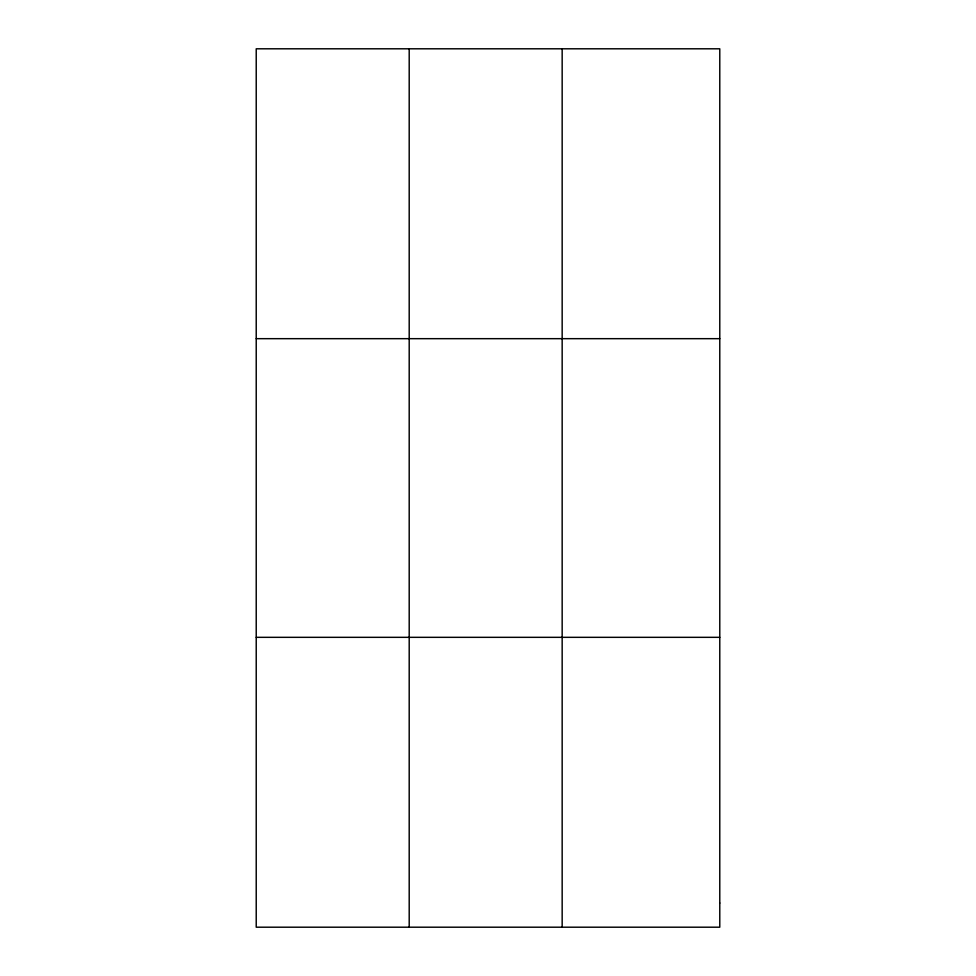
<?xml version="1.0" encoding="UTF-8"?>
<svg xmlns="http://www.w3.org/2000/svg" width="976" height="976" viewBox="0 0 976 976"><rect width="100%" height="100%" fill="white"/><g stroke="black" fill="none" stroke-linecap="round" stroke-linejoin="round"><path stroke-width="1.46" d="M409.2 927.2L409.2 48.8M562.164 927.2L562.164 48.8M256.224 338.672L719.776 338.672M256.224 637.328L719.776 637.328M719.776 903.044L719.776 927.2L256.224 927.2L256.224 48.8L719.776 48.8L719.776 903.044"/></g></svg>
